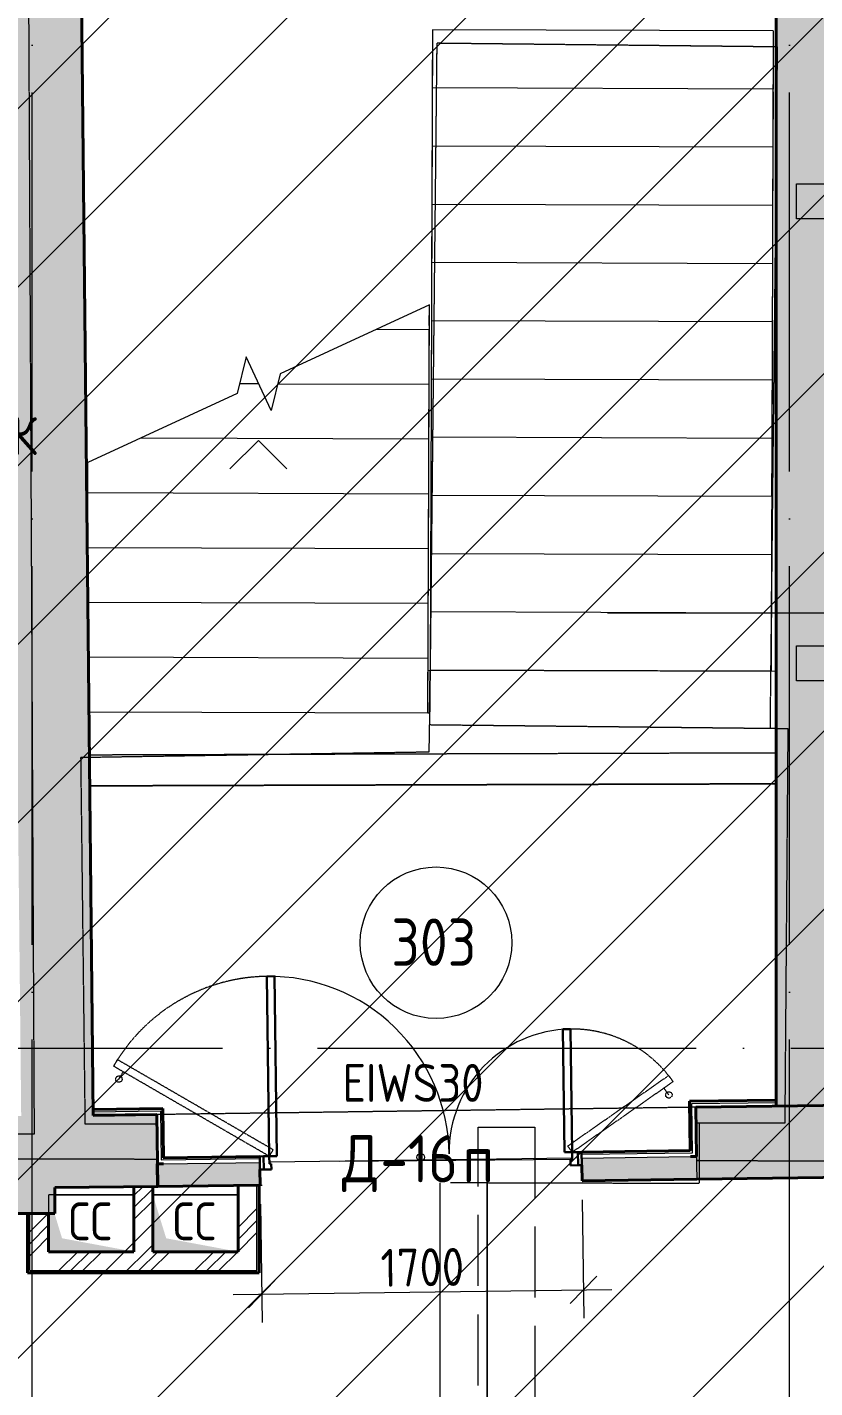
# Model space of a CAD drawing. Header units: millimetres. Extents: x -269164 to 430575, y -569542 to 36130.
# Drawn here: x 220567 to 224726, y -419159 to -411973 of the extents above; entities that cross this region are included whole.
import ezdxf

# ---------------------------------------------------------------- set-up
doc = ezdxf.new("R2010")
doc.units = ezdxf.units.MM
for name, pattern in [('ADSK_Линия сетки', [25, 20, -2.5, 0, -2.5]), ('ADSK_Сверху', [4.5, 3, -1.5]), ('ADSK_Штриховая_ш2 п1', [3, 2, -1]), ('GOST2.303 4', [7, 5, -2, 0])]:
    doc.linetypes.add(name, pattern=pattern)
for name, color, linetype, lineweight in [('Аннотация', 7, 'Continuous', 9), ('Двери', 7, 'Continuous', 18), ('Каркас', 7, 'Continuous', 18), ('Лестницы', 7, 'Continuous', 18), ('Марки', 7, 'Continuous', 20), ('Марки дверей', 7, 'Continuous', 20), ('Марки помещений', 7, 'Continuous', 20), ('Оси', 7, 'Continuous', 9), ('Перекрытие', 7, 'Continuous', 18), ('Размеры', 7, 'Continuous', 9), ('Стены внутренние', 7, 'Continuous', 18), ('Стены штриховка', 7, 'Continuous', 18), ('Стрелки вверх', 7, 'Continuous', 18), ('Узлы', 7, 'Continuous', 18)]:
    doc.layers.add(name, color=color, linetype=linetype, lineweight=lineweight)
doc.layers.add('Линии', color=7, linetype='Continuous', lineweight=9, true_color=0x00a600)
doc.styles.add('GOST Common', font='GOST_Common.ttf', dxfattribs={"width": 0.9, "height": 200})
doc.styles.add('GOST Common_1', font='GOST_Common.ttf', dxfattribs={"width": 0.9, "height": 350})
doc.styles.add('GOST Common_2', font='GOST_Common.ttf', dxfattribs={"width": 0.9, "height": 250})
doc.dimstyles.new('ADSK_Основной_2_мм_Округление_до_1_мм', dxfattribs={"dimscale": 304.8, "dimtxt": 201.142999, "dimasz": 0.463911, "dimexe": 0.492126, "dimexo": 0.492126, "dimgap": 0.098425, "dimtad": 1, "dimdec": 0, "dimdsep": 46, "dimtxsty": 'GOST Common', "dimblk1": 'OBLIQUE', "dimblk2": 'OBLIQUE', "dimsah": 1, "dimcen": 0.09, "dimdle": 0.492126, "dimazin": 2, "dimtfac": 1, "dimtdec": 4, "dimtix": 1, "dimtmove": 0, "dimatfit": 3, "dimfxl": 1, "dimtvp": 1, "dimtolj": 1, "dimtzin": 0, "dimlwd": 20, "dimlwe": 20, "dimarcsym": 2})
pattern_1 = [(45, (178182.9, -430621.92), (-179.6051, 179.6051), []), (45, (178246.4, -430621.92), (0, 359.2102), []), (45, (178119.4, -430621.92), (0, 359.2102), [])]

# ---------------------------------------------------------------- blocks, each defined once
blk = doc.blocks.new('Монолитная лестница - ___-2434509-03 План 3-го этажа маркировочный')
at = {"layer": 'Лестницы', "color": 253, "linetype": 'ADSK_Сверху', "true_color": 0xaaaaaa}
for p, q in [((44546.8, 18563.5), (44543.6, 18263.6)), ((46346.7, 18544.3), (44546.8, 18563.5)), ((46343.5, 18244.5), (46346.7, 18544.3)), ((44543.6, 18263.6), (44540.4, 17963.7)), ((46340.3, 17944.6), (46343.5, 18244.5)), ((44540.4, 17963.7), (44537.2, 17663.8)), ((46337.1, 17644.7), (46340.3, 17944.6)), ((44537.2, 17663.8), (44534, 17363.9)), ((46333.9, 17344.8), (46337.1, 17644.7)), ((44534, 17363.9), (44530.8, 17064.1)), ((46330.7, 17044.9), (46333.9, 17344.8)), ((44530.8, 17064.1), (44527.6, 16764.2)), ((46327.5, 16745), (46330.7, 17044.9)), ((44527.6, 16764.2), (44524.5, 16464.3)), ((46324.4, 16445.2), (46327.5, 16745)), ((44524.5, 16464.3), (44521.3, 16164.4)), ((46321.2, 16145.3), (46324.4, 16445.2)), ((44521.3, 16164.4), (44518.1, 15864.5)), ((46318, 15845.4), (46321.2, 16145.3)), ((44518.1, 15864.5), (44514.9, 15564.6)), ((46314.8, 15545.5), (46318, 15845.4)), ((44514.9, 15564.6), (44511.7, 15264.8)), ((46311.6, 15245.6), (46314.8, 15545.5)), ((44511.7, 15264.8), (44508.5, 14964.9)), ((46308.4, 14945.7), (46311.6, 15245.6)), ((44508.5, 14964.9), (46308.4, 14945.7))]:
    blk.add_line(p, q, dxfattribs=at)
blk = doc.blocks.new('AC_Дверь_Двупольная - Д-16п 1700х2200h-2309828-03 План 3-го этажа маркировочный')
at = {"layer": 'Двери', "lineweight": 30}
for p, q in [((-800, 966), (-760, 966)), ((-800, 16), (-800, 966)), ((-760, 966), (-760, 16)), ((800, 666), (760, 666)), ((760, 666), (760, 16)), ((800, 16), (800, 666)), ((-850, 16), (-830, 16)), ((-850, -54), (-850, 16)), ((-830, 16), (-800, 16)), ((-830, -54), (-830, 16)), ((-830, 16), (-830, -54)), ((-760, 16), (-800, 16)), ((-800, 16), (-800, -24)), ((760, 16), (800, 16)), ((830, 16), (800, 16)), ((800, 16), (800, -24)), ((830, -54), (830, 16)), ((850, 16), (830, 16)), ((830, 16), (830, -54)), ((850, -54), (850, 16)), ((-830, -54), (-850, -54)), ((-790, -54), (-830, -54)), ((-800, -24), (-790, -24)), ((-790, -24), (-790, -54)), ((800, -24), (790, -24)), ((790, -24), (790, -54)), ((790, -54), (830, -54)), ((830, -54), (850, -54))]:
    blk.add_line(p, q, dxfattribs=at)
at = {"layer": 'Двери'}
for centre, radius, start, end in [((-800, 16), 950, 360, 90), ((800, 16), 650, 90, 180)]:
    blk.add_arc(centre, radius, start, end, dxfattribs=at)
blk = doc.blocks.new('ADSK_Марка_Помещение_ОдноЗначение - Номер-247393-03 План 3-го этажа маркировочный')
at = {"layer": 'Марки помещений'}
blk.add_circle((0, 0), 4, dxfattribs=at)
blk = doc.blocks.new('ADSK_Марка_Дверь - Типоразмер_ADSK_Марка-58376-03 План 3-го этажа маркировочный')
at = {"layer": 'Марки дверей', "lineweight": 9}
blk.add_circle((0, 0), 0.2, dxfattribs=at)
blk = doc.blocks.new('_Oblique')
at = {"color": 0, "linetype": 'ByBlock', "lineweight": -2}
blk.add_line((-0.5, -0.5), (0.5, 0.5), dxfattribs=at)
blk = doc.blocks.new('*D10019')
at = {"layer": 'Defpoints', "color": 0, "lineweight": 40, "transparency": 16777216}
for p in [(221796.4, -418039.1), (223496.2, -418016.1), (223504.7, -418641.9)]:
    blk.add_point(p, dxfattribs=at)
at = {"layer": 'Размеры', "color": 0, "lineweight": 20, "transparency": 16777216}
for p, q in [((221798.4, -418189.1), (221806.9, -418815)), ((223498.3, -418166.1), (223506.8, -418791.9)), ((221654.9, -418667), (223654.7, -418639.9))]:
    blk.add_line(p, q, dxfattribs=at)
at = {"layer": 'Размеры', "color": 0, "lineweight": 20, "transparency": 16777216, "xscale": 141.4, "yscale": 141.4, "zscale": 141.4}
for p, rotation in [((223504.7, -418641.9), 0.7777641765517793), ((221804.9, -418665), 180.7777641765518)]:
    blk.add_blockref('_Oblique', p, dxfattribs=dict(at, rotation=rotation))
at = {"layer": 'Размеры', "color": 0, "lineweight": 20, "transparency": 16777216, "insert": (222653, -418523.4), "char_height": 200, "width": 560.473, "attachment_point": 5, "rotation": 0.77776, "style": 'GOST Common'}
blk.add_mtext('\\A1;1700', dxfattribs=at)

msp = doc.modelspace()

# ---------------------------------------------------------------- hatches: boundary and pattern name
at = {"lineweight": 13, "true_color": 0x636466}
h = msp.add_hatch(dxfattribs=at)
h.set_pattern_fill('ANSI31', color=251, scale=210)
h.set_pattern_definition([(45, (-1914008.9, -109463.3), (-471.46345, 471.46345), [])])
h.paths.add_polyline_path([(234958.19, -379662.32), (191467.82, -379662.32), (191467.82, -437206.01), (234958.19, -437206.01)])
at = {"layer": 'Стены внутренние', "true_color": 0xc0c0c0}
for points in [[(220534.87, -417723.38), (220914.86, -417719.74), (220836.59, -410197.86), (220456.57, -410197.86), (220524.88, -416762.74)], [(224522.76, -417672.1), (224902.76, -417666.94), (224902.76, -410197.86), (224522.76, -410197.86), (224522.76, -417671.34)], [(224102.79, -418057.84), (224907.92, -418046.91), (224902.76, -417666.94), (224097.63, -417677.87), (224102.73, -418053.41)], [(220712.98, -418238.29), (220712.98, -418101.69), (220332.98, -418105.34), (220332.98, -418238.29), (220705.03, -418238.29)]]:
    msp.add_hatch(color=9, dxfattribs=at).paths.add_polyline_path(points)
h = msp.add_hatch(color=9, dxfattribs=at)
h.paths.add_polyline_path([(217434.81, -418133.12), (217647.61, -418131.08), (217643.97, -417751.1), (217434.81, -417753.1), (217434.81, -418115.29)])
h.paths.add_polyline_path([(218677.57, -418121.21), (221255.82, -418096.49), (221251.42, -417716.51), (218673.92, -417741.22), (218677.51, -418115.29)])
h = msp.add_hatch(color=9, dxfattribs=at)
h.paths.add_polyline_path([(221255.82, -418096.49), (221797.06, -418089.14), (221795, -417969.16), (221254.43, -417976.5), (221255.81, -418095.08)])
h.paths.add_polyline_path([(223496.91, -418066.06), (224102.79, -418057.84), (224101.16, -417937.85), (223495.28, -417946.08), (223495.97, -417996.93)])
at = {"layer": 'Стены внутренние', "lineweight": 9}
h = msp.add_hatch(dxfattribs=at)
h.set_pattern_fill('FP_1', color=256, style=0, pattern_type=2)
h.set_pattern_definition(pattern_1)
h.paths.add_polyline_path([(221129.87, -418440.47), (221229.87, -418440.47), (221229.87, -418096.74), (221129.87, -418097.7), (221129.87, -418418.25)])
h = msp.add_hatch(dxfattribs=at)
h.set_pattern_fill('FP_1', color=256, style=0, pattern_type=2)
h.set_pattern_definition(pattern_1)
h.paths.add_polyline_path([(221779.87, -418540.47), (221779.87, -418089.37), (221679.87, -418090.73), (221679.87, -418540.47), (221765.38, -418540.47)])
h = msp.add_hatch(dxfattribs=at)
h.set_pattern_fill('FP_1', color=256, style=0, pattern_type=2)
h.set_pattern_definition(pattern_1)
h.paths.add_polyline_path([(220679.87, -418440.47), (220679.87, -418238.29), (220579.87, -418238.29), (220579.87, -418440.47)])
h = msp.add_hatch(dxfattribs=at)
h.set_pattern_fill('FP_1', color=256, style=0, pattern_type=2)
h.set_pattern_definition(pattern_1)
h.paths.add_polyline_path([(221679.87, -418540.47), (221679.87, -418440.47), (220579.87, -418440.47), (220579.87, -418540.47), (221639.54, -418540.47)])
at = {"layer": 'Узлы', "true_color": 0x808080}
for points in [[(221300.58, -418440.47), (221679.87, -418440.47), (221300.58, -418369.76), (221229.87, -418140.65), (221229.87, -418440.47)], [(221129.87, -418440.47), (220750.58, -418369.76), (220710.62, -418238.29), (220679.87, -418238.29), (220679.87, -418440.47), (220842.93, -418440.47)]]:
    msp.add_hatch(color=8, dxfattribs=at).paths.add_polyline_path(points)

# ---------------------------------------------------------------- linework, layer by layer
at = {"layer": 'Каркас', "color": 253, "linetype": 'ADSK_Сверху', "true_color": 0xb2b2b2}
for p, q in [((224522.76, -415806.82), (220895.06, -415817.67)), ((220895.06, -415817.67), (220896.76, -415980.27)), ((224522.76, -415969.42), (224522.76, -415806.82)), ((220896.76, -415980.27), (224522.76, -415969.42)), ((222745.32, -418076.27), (222745.32, -421670.7)), ((222995.32, -421670.7), (222995.32, -418072.87))]:
    msp.add_line(p, q, dxfattribs=at)
at = {"layer": 'Каркас', "color": 253, "linetype": 'ADSK_Сверху', "true_color": 0xaaaaaa}
for p, q in [((224522.76, -415806.82), (220895.06, -415817.67)), ((220896.76, -415980.27), (220895.06, -415817.67)), ((224522.76, -415806.82), (224522.76, -415969.42)), ((224522.76, -415969.42), (220896.76, -415980.27)), ((222745.32, -418076.27), (222745.32, -421670.7)), ((222995.32, -418072.87), (222995.32, -421670.7))]:
    msp.add_line(p, q, dxfattribs=at)
at = {"layer": 'Каркас', "color": 30, "linetype": 'GOST2.303 4', "ltscale": 75, "true_color": 0xf26722}
for points in [[(224630.06, -412799.94), (227511.27, -412801.17), (227511.27, -412986.7), (224630.06, -412985.47)], [(224628.74, -415239.94), (227496.55, -415241.17), (227496.55, -415426.7), (224628.74, -415425.47)], [(223247.62, -417782.89), (223247.62, -421771.64), (222947.62, -421771.64), (222948.15, -417782.89)]]:
    msp.add_lwpolyline(points, close=True, dxfattribs=at)
at = {"layer": 'Лестницы'}
for p, q in [((222706.63, -411986.63), (222694.92, -415368.92)), ((222706.6, -411994.15), (222705.56, -412294.12)), ((224506.62, -411992.86), (222706.63, -411986.63)), ((224506.62, -411992.86), (222706.63, -411986.63)), ((224506.62, -411992.86), (224494.91, -415375.16)), ((224506.59, -412000.38), (224505.55, -412300.36)), ((222705.51, -412309.17), (222704.5, -412601.62)), ((224505.55, -412300.36), (222705.56, -412294.12)), ((224505.55, -412300.36), (222705.56, -412294.12)), ((224505.5, -412315.4), (224504.49, -412607.86)), ((224504.49, -412607.86), (222704.5, -412601.62)), ((224504.49, -412607.86), (222704.5, -412601.62)), ((222704.42, -412624.18), (222703.43, -412909.12)), ((224504.41, -412630.42), (224503.42, -412915.35)), ((222703.33, -412939.2), (222702.37, -413216.62)), ((224503.42, -412915.35), (222703.43, -412909.12)), ((224503.42, -412915.35), (222703.43, -412909.12)), ((224503.32, -412945.44), (224502.36, -413222.85)), ((222702.24, -413254.22), (222701.31, -413524.12)), ((224502.36, -413222.85), (222702.37, -413216.62)), ((224502.36, -413222.85), (222702.37, -413216.62)), ((224502.23, -413260.45), (224501.29, -413530.35)), ((222690.5, -413439.23), (221902.53, -413803.35)), ((222690.5, -413439.23), (221902.53, -413803.35)), ((222683.04, -415594.69), (222690.5, -413439.23)), ((222690.12, -413548.96), (222690.5, -413439.23)), ((224501.29, -413530.35), (222701.31, -413524.12)), ((224501.29, -413530.35), (222701.31, -413524.12)), ((222410.46, -413568.64), (222690.05, -413569.61)), ((222410.46, -413568.64), (222690.05, -413569.61)), ((222689.14, -413834.13), (222690.05, -413569.61)), ((222701.15, -413569.24), (222700.24, -413831.62)), ((224501.14, -413575.47), (224500.23, -413837.85)), ((221723.51, -413713.95), (221675.59, -413908.22)), ((221723.51, -413713.95), (221675.59, -413908.22)), ((221854.6, -413997.63), (221723.51, -413713.95)), ((221854.6, -413997.63), (221723.51, -413713.95)), ((221902.53, -413803.35), (221854.6, -413997.63)), ((221902.53, -413803.35), (221854.6, -413997.63)), ((224500.23, -413837.85), (222700.24, -413831.62)), ((224500.23, -413837.85), (222700.24, -413831.62)), ((221675.59, -413908.22), (220887.61, -414272.35)), ((221675.59, -413908.22), (220887.61, -414272.35)), ((221688.61, -413855.44), (221789.06, -413855.79)), ((221688.61, -413855.44), (221789.06, -413855.79)), ((221889.51, -413856.14), (222689.05, -413858.9)), ((221889.51, -413856.14), (222689.05, -413858.9)), ((222688.15, -414119.3), (222689.05, -413858.9)), ((222700.06, -413884.26), (222699.18, -414139.11)), ((224500.05, -413890.49), (224499.16, -414145.35)), ((221167.65, -414142.94), (222688.05, -414148.2)), ((221167.65, -414142.94), (222688.05, -414148.2)), ((222687.16, -414404.47), (222688.05, -414148.2)), ((224499.16, -414145.35), (222699.18, -414139.11)), ((224499.16, -414145.35), (222699.18, -414139.11)), ((222698.97, -414199.28), (222698.11, -414446.61)), ((224498.96, -414205.51), (224498.1, -414452.84)), ((220885.46, -414894.14), (220887.61, -414272.35)), ((220887.17, -414398.24), (220887.61, -414272.35)), ((220886.19, -414683.41), (220887.06, -414431.27)), ((220887.06, -414431.27), (222687.05, -414437.5)), ((220887.06, -414431.27), (222687.05, -414437.5)), ((222686.17, -414689.64), (222687.05, -414437.5)), ((224498.1, -414452.84), (222698.11, -414446.61)), ((224498.1, -414452.84), (222698.11, -414446.61)), ((222697.88, -414514.29), (222697.05, -414754.11)), ((224497.87, -414520.53), (224497.03, -414760.34)), ((220885.46, -414894.14), (220886.06, -414720.57)), ((220886.06, -414720.57), (222686.05, -414726.8)), ((220886.06, -414720.57), (222686.05, -414726.8)), ((222685.19, -414974.81), (222686.05, -414726.8)), ((224497.03, -414760.34), (222697.05, -414754.11)), ((224497.03, -414760.34), (222697.05, -414754.11)), ((222696.79, -414829.31), (222695.98, -415061.61)), ((224496.77, -414835.55), (224495.97, -415067.84)), ((220886.66, -415009.87), (222685.04, -415016.1)), ((220886.66, -415009.87), (222685.04, -415016.1)), ((222684.2, -415259.98), (222685.04, -415016.1)), ((224495.97, -415067.84), (222695.98, -415061.61)), ((224495.97, -415067.84), (222695.98, -415061.61)), ((222695.69, -415144.33), (222694.92, -415368.92)), ((224495.68, -415150.56), (224494.91, -415375.16)), ((220889.67, -415299.18), (222684.04, -415305.4)), ((220889.67, -415299.18), (222684.04, -415305.4)), ((222683.21, -415545.15), (222684.04, -415305.4)), ((224494.91, -415375.34), (222694.92, -415369.11)), ((220892.68, -415588.49), (222683.04, -415594.69)), ((220892.68, -415588.49), (222683.04, -415594.69))]:
    msp.add_line(p, q, dxfattribs=at)
at = {"layer": 'Лестницы', "color": 253, "linetype": 'ADSK_Сверху', "true_color": 0xaaaaaa}
for p, q in [((222729.67, -412058.45), (222726.48, -412358.33)), ((224529.57, -412077.57), (222729.67, -412058.45)), ((224526.38, -412377.46), (224529.57, -412077.57)), ((222726.48, -412358.33), (222723.29, -412658.21)), ((224523.19, -412677.34), (224526.38, -412377.46)), ((222723.29, -412658.21), (222720.11, -412958.09)), ((224520.01, -412977.22), (224523.19, -412677.34)), ((222720.11, -412958.09), (222716.92, -413257.98)), ((224516.82, -413277.1), (224520.01, -412977.22)), ((222716.92, -413257.98), (222713.73, -413557.86)), ((224513.63, -413576.99), (224516.82, -413277.1)), ((222713.73, -413557.86), (222710.55, -413857.74)), ((224510.45, -413876.87), (224513.63, -413576.99)), ((222710.55, -413857.74), (222707.36, -414157.63)), ((224507.26, -414176.75), (224510.45, -413876.87)), ((222707.36, -414157.63), (222704.17, -414457.51)), ((224504.07, -414476.64), (224507.26, -414176.75)), ((222704.17, -414457.51), (222700.99, -414757.39)), ((224500.88, -414776.52), (224504.07, -414476.64)), ((222700.99, -414757.39), (222697.8, -415057.28)), ((224497.7, -415076.4), (224500.88, -414776.52)), ((222697.8, -415057.28), (222694.61, -415357.16)), ((224494.51, -415376.29), (224497.7, -415076.4)), ((222694.61, -415357.16), (222691.43, -415657.04)), ((224491.32, -415676.17), (224494.51, -415376.29)), ((222691.43, -415657.04), (224491.32, -415676.17))]:
    msp.add_line(p, q, dxfattribs=at)
at = {"layer": 'Линии', "linetype": 'ADSK_Штриховая_ш2 п1'}
for p, q in [((221042.7, -417426.16), (221022.67, -417460.79)), ((221865.02, -417901.85), (221042.7, -417426.16)), ((221844.99, -417936.48), (221022.67, -417460.79)), ((221050.69, -417528.98), (221073.22, -417490.03)), ((223421.93, -417881.97), (223954.69, -417509.59)), ((223444.85, -417914.76), (223977.61, -417542.38)), ((223977.61, -417542.38), (223954.69, -417509.59)), ((223955.52, -417612.72), (223929.74, -417575.83)), ((221865.02, -417901.85), (221844.99, -417936.48)), ((223444.85, -417914.76), (223421.93, -417881.97)), ((223494.84, -417914.08), (223444.85, -417914.76)), ((221844.99, -417936.48), (221795, -417937.15))]:
    msp.add_line(p, q, dxfattribs=at)
for centre in [(221050.69, -417528.98), (223955.52, -417612.72)]:
    msp.add_circle(centre, 17, dxfattribs=at)
for centre, radius, start, end in [((221844.99, -417936.48), 950, 90.714716, 149.952165), ((223444.85, -417914.76), 650, 34.952165, 90.952165)]:
    msp.add_arc(centre, radius, start, end, dxfattribs=at)
at = {"layer": 'Марки', "color": 30, "true_color": 0xf26722}
msp.add_line((223631.06, -415066.56), (226131.06, -415066.56), dxfattribs=at)
at = {"layer": 'Оси', "linetype": 'ADSK_Линия сетки', "ltscale": 100}
for p, q in [((224592.82, -439320.18), (224592.82, -386087.13)), ((220592.82, -439320.18), (220592.82, -408953.12)), ((167096.68, -417365.13), (235324.62, -417365.13))]:
    msp.add_line(p, q, dxfattribs=at)
at = {"layer": 'Перекрытие', "color": 9, "linetype": 'ADSK_Сверху', "true_color": 0xaad4d4}
for p, q in [((220565.14, -410101.1), (220603.12, -417820.17)), ((222689.9, -415800.34), (222691.43, -415657.04)), ((224491.32, -415676.17), (224583.84, -415677.15)), ((224583.84, -415677.15), (224567.62, -417761.71)), ((220850.57, -415829.52), (222689.9, -415800.34)), ((220873.4, -417767.71), (220850.57, -415829.52)), ((221252.01, -417767.09), (220873.4, -417767.71)), ((224567.62, -417761.71), (224098.78, -417762.47)), ((224116.1, -417762.45), (224115.57, -417959.02)), ((220603.12, -417820.17), (217288.67, -417820.17)), ((216885.33, -417939.68), (221254.14, -417951.37)), ((224101.44, -417958.98), (225299.61, -417962.19)), ((221129.87, -418140.65), (220679.87, -418140.65)), ((220679.87, -418140.65), (220679.87, -418440.47)), ((221129.87, -418440.47), (221129.87, -418140.65)), ((221679.87, -418140.65), (221229.87, -418140.65)), ((221229.87, -418140.65), (221229.87, -418440.47)), ((221679.87, -418440.47), (221679.87, -418140.65)), ((220679.87, -418440.47), (221129.87, -418440.47)), ((221229.87, -418440.47), (221679.87, -418440.47))]:
    msp.add_line(p, q, dxfattribs=at)
at = {"layer": 'Перекрытие', "color": 136, "true_color": 0x008080}
for p, q in [((222683.82, -415368.88), (224522.76, -415375.25)), ((222692.09, -415594.73), (222694.49, -415368.92)), ((222683.04, -415594.69), (222692.09, -415594.73)), ((223445.28, -417946.75), (221845.43, -417968.47)), ((223445.38, -417953.75), (222216.98, -417963.43)), ((220712.98, -418140.65), (221129.87, -418140.65)), ((221229.87, -418140.65), (221679.87, -418140.65))]:
    msp.add_line(p, q, dxfattribs=at)
at = {"layer": 'Стены внутренние', "lineweight": 40}
for p, q in [((220914.87, -417721.08), (220836.59, -410197.86)), ((224522.76, -410197.86), (224522.76, -417672.1)), ((224522.76, -417640.1), (224065.2, -417646.31)), ((221283.05, -417684.08), (220914.54, -417689.08)), ((221251.42, -417716.51), (220914.86, -417719.74)), ((220914.87, -417721.08), (221251.42, -417716.51)), ((221255.82, -418096.49), (221251.42, -417716.51)), ((221286.06, -417944.06), (221283.05, -417684.08)), ((224065.2, -417646.31), (224068.73, -417906.29)), ((225295.53, -417661.61), (224097.63, -417677.87)), ((224097.63, -417677.87), (224101.16, -417937.85)), ((224068.73, -417906.29), (223494.84, -417914.08)), ((221286.43, -417976.06), (221253.82, -417976.5)), ((221253.82, -417976.5), (221255.45, -418096.49)), ((221254.43, -417976.46), (221286.43, -417976.09)), ((221795, -417937.15), (221286.06, -417944.06)), ((223495.79, -417984.07), (223496.91, -418066.06)), ((224101.16, -417937.85), (224069.16, -417938.28)), ((221797.06, -418089.14), (221795.95, -418007.15)), ((223496.91, -418066.06), (224102.79, -418057.84)), ((224102.79, -418057.84), (225300.69, -418041.58)), ((220712.98, -418101.69), (221255.82, -418096.49)), ((220712.98, -418238.29), (220712.98, -418101.69)), ((221129.87, -418097.7), (221129.87, -418440.47)), ((221229.87, -418440.47), (221229.87, -418096.74)), ((221255.45, -418096.49), (221789.87, -418089.24)), ((221679.87, -418090.73), (221679.87, -418440.47)), ((221791.87, -418089.21), (221797.06, -418089.14)), ((221791.87, -418552.47), (221791.87, -418089.21)), ((220332.98, -418238.29), (220712.98, -418238.29)), ((220567.87, -418238.29), (220567.87, -418552.47)), ((220679.87, -418440.47), (220679.87, -418238.29)), ((221129.87, -418440.47), (220679.87, -418440.47)), ((221679.87, -418440.47), (221229.87, -418440.47)), ((220567.87, -418552.47), (221791.87, -418552.47))]:
    msp.add_line(p, q, dxfattribs=at)
at = {"layer": 'Стены внутренние', "color": 253, "linetype": 'ADSK_Сверху', "true_color": 0xaaaaaa}
for p, q in [((224097.63, -417677.87), (221251.42, -417716.51)), ((221255.82, -418096.49), (221251.42, -417716.51)), ((224097.63, -417677.87), (224102.79, -418057.84)), ((224115.57, -417959.02), (224101.44, -417958.98)), ((224115.57, -417959.02), (224115.25, -418079.02)), ((222801.49, -418075.51), (224115.25, -418079.02)), ((223496.91, -418066.06), (224102.79, -418057.84)), ((221255.82, -418096.49), (221806.94, -418089.01))]:
    msp.add_line(p, q, dxfattribs=at)
at = {"layer": 'Стены штриховка'}
for p, q in [((224065.22, -417648.31), (224522.76, -417642.1)), ((220914.56, -417691.08), (221283.07, -417686.08)), ((220914.66, -417701.08), (221271.19, -417696.24)), ((221271.05, -417684.24), (221271.07, -417686.24)), ((221271.19, -417696.24), (221274.2, -417956.23)), ((221281.05, -417684.11), (221284.08, -417946.09)), ((224070.75, -417908.26), (224067.2, -417646.28)), ((224077.22, -417648.15), (224077.2, -417646.15)), ((224077.36, -417658.15), (224522.76, -417652.1)), ((224080.89, -417918.12), (224077.36, -417658.15)), ((223494.87, -417916.08), (224068.75, -417908.29)), ((223495.01, -417926.08), (224080.89, -417918.12)), ((221274.2, -417956.23), (221795.16, -417949.15)), ((221284.08, -417946.09), (221795.03, -417939.15)), ((221286.43, -417976.06), (221795.43, -417969.15)), ((223495.28, -417946.08), (224069.16, -417938.28)), ((221779.87, -418540.47), (221779.87, -418089.37)), ((221791.87, -418089.21), (221789.87, -418089.24)), ((221789.87, -418552.47), (221789.87, -418089.24)), ((220569.87, -418552.47), (220569.87, -418238.29)), ((220579.87, -418540.47), (220579.87, -418238.29)), ((220569.87, -418540.47), (220567.87, -418540.47)), ((220567.87, -418550.47), (221791.87, -418550.47)), ((220579.87, -418540.47), (221779.87, -418540.47)), ((221779.87, -418550.47), (221779.87, -418552.47))]:
    msp.add_line(p, q, dxfattribs=at)
at = {"layer": 'Стрелки вверх'}
for q in [(221637.5, -414305.27), (221937.5, -414306.31)]:
    msp.add_line((221788.02, -414155.79), q, dxfattribs=at)

# ---------------------------------------------------------------- block references
at = {"layer": 'Двери', "rotation": 0.7777641755675127}
msp.add_blockref('AC_Дверь_Двупольная - Д-16п 1700х2200h-2309828-03 План 3-го этажа маркировочный', (222645.14, -417941.61), dxfattribs=at)
at = {"layer": 'Лестницы', "color": 253, "linetype": 'ADSK_Сверху', "true_color": 0xaaaaaa}
msp.add_blockref('Монолитная лестница - ___-2434509-03 План 3-го этажа маркировочный', (178182.91, -430621.92), dxfattribs=at)
at = {"layer": 'Марки дверей', "xscale": 99.99999999999993, "yscale": 99.99999999999993, "zscale": 99.99999999999993}
msp.add_blockref('ADSK_Марка_Дверь - Типоразмер_ADSK_Марка-58376-03 План 3-го этажа маркировочный', (222645.14, -417941.61), dxfattribs=at)
at = {"layer": 'Марки помещений', "xscale": 99.99999999999993, "yscale": 99.99999999999993, "zscale": 99.99999999999993}
msp.add_blockref('ADSK_Марка_Помещение_ОдноЗначение - Номер-247393-03 План 3-го этажа маркировочный', (222725.61, -416808.58), dxfattribs=at)

# ---------------------------------------------------------------- texts
at = {"layer": 'Аннотация', "char_height": 200, "attachment_point": 1, "style": 'GOST Common_1'}
for s, insert, width in [('ВК', (220342.45, -414032.47), 360.7594), ('СС', (220785.2, -418180.15), 317.4683), ('СС', (221335.2, -418180.15), 317.4683)]:
    msp.add_mtext(s, dxfattribs=dict(at, insert=insert, width=width))
at = {"layer": 'Марки дверей', "lineweight": 9, "attachment_point": 1}
for s, insert, char_height, width, style in [('EIWS30', (222232.31, -417449.2), 200, 959.6199, 'GOST Common_1'), ('\\fGOST Common|b0|i0|c204|p34|;\\W.9;Д', (222229.16, -417824.6), 250, 245.3164, 'GOST Common_2'), ('-16', (222431.57, -417824.6), 250, 526.7087, 'GOST Common_2'), ('\\fGOST Common|b0|i0|c204|p34|;\\W.9;п', (222866.14, -417824.6), 250, 194.8101, 'GOST Common_2')]:
    msp.add_mtext(s, dxfattribs=dict(at, insert=insert, char_height=char_height, width=width, style=style))
at = {"layer": 'Марки помещений', "lineweight": 9, "insert": (222489.36, -416680.86), "char_height": 250, "width": 584.4302, "attachment_point": 1, "style": 'GOST Common_2'}
msp.add_mtext('303', dxfattribs=at)

# ---------------------------------------------------------------- dimensions: what is measured, and where the dimension line sits
at = {"layer": 'Размеры', "lineweight": 20}
dim = msp.add_linear_dim(base=(223504.72, -418641.89), p1=(221796.38, -418039.14), p2=(223496.23, -418016.07), angle=0.777764, dimstyle='ADSK_Основной_2_мм_Округление_до_1_мм', override={"dimpost": '<>', "dimfxl": 1700}, dxfattribs=at)
dim.commit()
dim.dimension.update_dxf_attribs({"geometry": '*D10019', "text_midpoint": (222653.04, -418523.44)})

doc.saveas('drawing.dxf')
